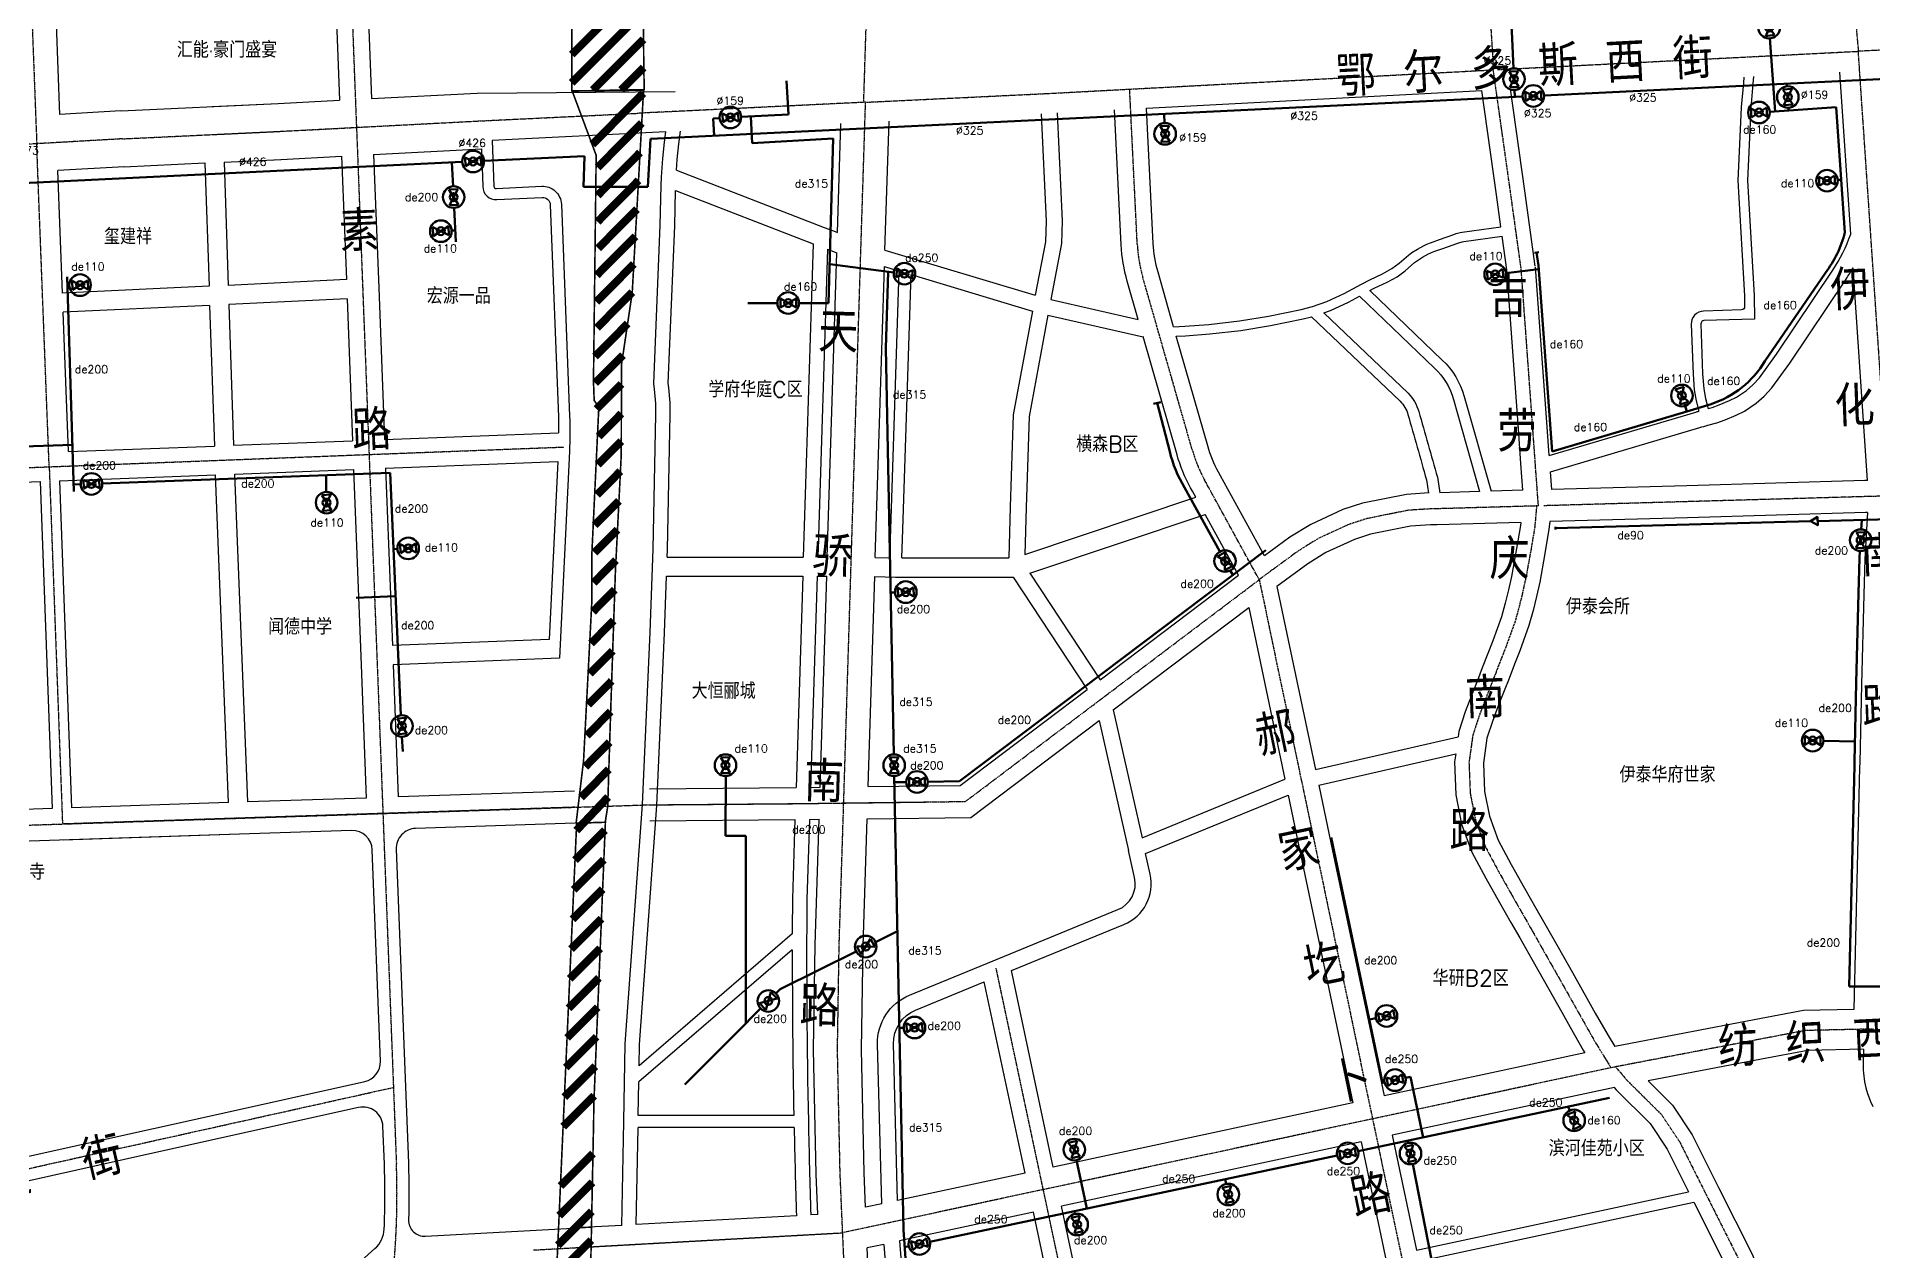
# Model space of a CAD drawing. Header units: millimetres. Extents: x 429861 to 37403537, y 4398138 to 8816131.
# Drawn here: x 436857 to 439151, y 4403709 to 4405225 of the extents above; entities that cross this region are included whole.
import ezdxf
from ezdxf.xclip import XClip

# ---------------------------------------------------------------- set-up
doc = ezdxf.new("R2010")
doc.units = ezdxf.units.MM
doc.header["$XCLIPFRAME"] = 0
doc.linetypes.add('C2', pattern=[13.5, 10, -1.5, 0.5, -1.5])
doc.linetypes.add('CENTER', pattern=[2, 1.25, -0.25, 0.25, -0.25])
for name, color, linetype in [('4片', 5, 'Continuous'), ('中心线', 55, 'CENTER'), ('路名', 21, 'Continuous'), ('路网', 253, 'Continuous')]:
    doc.layers.add(name, color=color, linetype=linetype)
for name, color, linetype, lineweight in [('DL-ZX', 7, 'C2', 0), ('燃气周边建筑', 211, 'Continuous', 30), ('燃气标注(管)', 111, 'Continuous', 30), ('燃气标注(阀)', 2, 'Continuous', 30), ('燃气管(PE)', 5, 'Continuous', 100), ('燃气管(钢)', 1, 'Continuous', 100), ('燃气阀门(PE)', 6, 'Continuous', 50), ('燃气阀门(钢)', 3, 'Continuous', 50)]:
    doc.layers.add(name, color=color, linetype=linetype, lineweight=lineweight)
doc.styles.add('HZ', font='rs.shx', dxfattribs={"width": 0.8, "bigfont": 'hztxt.shx'})

# ---------------------------------------------------------------- blocks, each defined once
blk = doc.blocks.new('阀门PE')
at = {"layer": '燃气阀门(PE)'}
for p, q in [((-4.9, -2.8), (-4.9, 2.8)), ((-4.9, -2.8), (4.9, 2.8)), ((-4.9, 2.8), (4.9, -2.8)), ((4.9, 2.8), (4.9, -2.8))]:
    blk.add_line(p, q, dxfattribs=at)
for radius in [6.74, 2.47]:
    blk.add_circle((0, 0), radius, dxfattribs=at)
blk = doc.blocks.new('阀门钢')
at = {"layer": '燃气阀门(钢)'}
for p, q in [((-4.9, -2.8), (-4.9, 2.8)), ((-4.9, -2.8), (4.9, 2.8)), ((-4.9, 2.8), (4.9, -2.8)), ((4.9, 2.8), (4.9, -2.8))]:
    blk.add_line(p, q, dxfattribs=at)
for radius in [6.74, 2.47]:
    blk.add_circle((0, 0), radius, dxfattribs=at)

msp = doc.modelspace()

# ---------------------------------------------------------------- linework, layer by layer
at = {"color": 5, "lineweight": 100}
for p, q in [((437218.7, 4404656.3), (437218.7, 4404677.2)), ((437717.6, 4404226.5), (437743.3, 4404226.5)), ((437743.3, 4403992.1), (437743.3, 4404226.5)), ((437932.6, 4404107.2), (437905.2, 4404093.7)), ((437881.1, 4404081.8), (437786.1, 4404035)), ((437786.1, 4404035), (437780.8, 4404029.6)), ((437761.7, 4404010.6), (437731, 4403979.9)), ((437731, 4403979.9), (437666.8, 4403915.7))]:
    msp.add_line(p, q, dxfattribs=at)
at = {"layer": '4片'}
for points in [[(439134.6, 4405181.8), (439134.5, 4405181.8)], [(439134.6, 4405181.8), (439134.6, 4405181.8)]]:
    msp.add_lwpolyline(points, dxfattribs=at)
at = {"layer": 'DL-ZX'}
msp.add_arc((438987.8, 4404958.6), 12, 3.2625, 3.2894, dxfattribs=at)
at = {"layer": '中心线'}
for p, q in [((437890.5, 4405142.9), (437908.3, 4405703.2)), ((439133.7, 4405206.8), (439098.5, 4405603.3)), ((436841.9, 4405487), (436857.1, 4405091.7)), ((438666.6, 4405354.8), (438677.4, 4405183.6)), ((437248.6, 4405320.5), (437256.6, 4405112.3)), ((439001.7, 4405200.1), (439133.3, 4405206.8)), ((439229.3, 4405211.4), (439133.3, 4405206.8)), ((439171.1, 4404651.1), (439133.3, 4405206.8)), ((438222.8, 4405159.5), (438677.2, 4405183.6)), ((438698.8, 4405030.1), (438677.2, 4405183.6)), ((438682.6, 4405183.9), (438916.1, 4405195.8)), ((438916.1, 4405195.8), (439001.7, 4405200.1)), ((437892.8, 4405143.1), (437656.2, 4405131.6)), ((437886.9, 4404956.8), (437892.8, 4405143.1)), ((437892.8, 4405143.1), (438117.1, 4405153.9)), ((438117.1, 4405153.9), (438222.8, 4405159.5)), ((438232.3, 4404965.8), (438222.8, 4405159.5)), ((437160.7, 4405106.7), (437409.2, 4405119.7)), ((437409.2, 4405119.7), (437609.5, 4405129.4)), ((437656.2, 4405131.6), (437609.5, 4405129.4)), ((436964.4, 4405097.4), (436757.3, 4405085.5)), ((436964.4, 4405097.4), (437160.7, 4405106.7)), ((437078, 4405102.8), (437160.7, 4405106.7)), ((437160.7, 4405106.7), (437256.7, 4405111.7)), ((437256.6, 4405112.3), (437256.7, 4405110.2)), ((437256.7, 4405111.7), (437264.4, 4404910.6)), ((436857.1, 4405091.7), (436857.2, 4405090.1)), ((436864.8, 4404891.4), (436857.1, 4405091.3)), ((438711.9, 4404935.9), (438698.8, 4405030.1)), ((437880.6, 4404755.7), (437886.9, 4404956.8)), ((438726.5, 4404736.3), (438712, 4404935.9)), ((437264.4, 4404910.6), (437272.4, 4404703)), ((438258.9, 4404855.8), (438239, 4404925.1)), ((436872.7, 4404687.6), (436864.8, 4404891.4)), ((438301.2, 4404708), (438258.9, 4404855.8)), ((437874.9, 4404571.2), (437880.6, 4404755.7)), ((437880.6, 4404755.7), (437880.6, 4404755.7)), ((438729.6, 4404693.1), (438726.5, 4404736.3)), ((437091.8, 4404696), (437272.4, 4404703)), ((437272.4, 4404703), (437516, 4404712.3)), ((437272.4, 4404703), (437282.1, 4404451.6)), ((436635.6, 4404678.4), (436872.7, 4404687.6)), ((436872.7, 4404687.6), (437091.8, 4404696)), ((436872.7, 4404687.6), (436889.3, 4404241.2)), ((438733.6, 4404638.7), (438729.6, 4404693.1)), ((438318.8, 4404666.7), (438316.4, 4404671.1)), ((438384.7, 4404546.5), (438318.8, 4404666.7)), ((438571.3, 4404633.3), (438518.7, 4404622.7)), ((438597.7, 4404634.9), (438571.3, 4404633.3)), ((438606.5, 4404635.1), (438597.7, 4404634.9)), ((438733.6, 4404638.7), (438606.5, 4404635.1)), ((438731.3, 4404638.7), (438729, 4404612)), ((438731.3, 4404638.7), (438731.3, 4404638.7)), ((438919.5, 4404644), (438740.2, 4404638.9)), ((439141.8, 4404650.3), (438919.5, 4404644)), ((439171.1, 4404651.1), (439141.8, 4404650.3)), ((438496.6, 4404615.5), (438458.5, 4404597.9)), ((438518.7, 4404622.7), (438496.6, 4404615.5)), ((438729, 4404612), (438724, 4404582.4)), ((438458.5, 4404597.9), (438434.3, 4404583)), ((437865.5, 4404267.5), (437874.9, 4404571.2)), ((438434.3, 4404583), (438393, 4404552.8)), ((438724, 4404582.4), (438717.5, 4404547.1)), ((438188.8, 4404398.6), (438384.7, 4404546.5)), ((438393, 4404552.8), (438384.7, 4404546.5)), ((438384.7, 4404546.5), (438437.5, 4404295)), ((438717.5, 4404547.1), (438713.7, 4404529.7)), ((438713.7, 4404529.7), (438709.4, 4404512.5)), ((438709.4, 4404512.5), (438704.6, 4404494.8)), ((438704.6, 4404494.8), (438693.5, 4404464)), ((437282.1, 4404451.6), (437289.7, 4404254.4)), ((438693.5, 4404464), (438687.1, 4404447.6)), ((438680.2, 4404429.8), (438674.1, 4404414.2)), ((438687.1, 4404447.6), (438680.2, 4404429.8)), ((438674.1, 4404414.2), (438666.6, 4404395.1)), ((438017.7, 4404269.4), (438188.8, 4404398.6)), ((438666.6, 4404395.1), (438659.2, 4404375.3)), ((438659.2, 4404375.3), (438651.7, 4404352.6)), ((438651.7, 4404352.6), (438646.8, 4404318.1)), ((438646.8, 4404318.1), (438648.3, 4404279.6)), ((438437.5, 4404295), (438454.7, 4404213.4)), ((437618.3, 4404265.1), (437798.3, 4404266.6)), ((437623, 4404265.2), (437814.2, 4404266.8)), ((437798.3, 4404266.6), (437967.8, 4404268.7)), ((437814.2, 4404266.8), (437865.5, 4404267.5)), ((437859.8, 4404089.5), (437865.5, 4404267.5)), ((437865.5, 4404267.5), (438017.7, 4404269.4)), ((438648.3, 4404279.6), (438655, 4404246.1)), ((436747.5, 4404236.6), (437618.3, 4404265.1)), ((437109.6, 4404248.5), (436889.3, 4404241.2)), ((437289.7, 4404254.4), (437109.6, 4404248.5)), ((437529.8, 4404262.2), (437289.7, 4404254.4)), ((437289.7, 4404254.4), (437306.5, 4403816.7)), ((438655, 4404246.1), (438666.9, 4404213.6)), ((438454.7, 4404213.4), (438526.3, 4403872.7)), ((438666.9, 4404213.6), (438683.7, 4404182.1)), ((438683.7, 4404182.1), (438700.5, 4404152.2)), ((438700.5, 4404152.2), (438714.9, 4404127)), ((438714.9, 4404127), (438725.9, 4404107.7)), ((438725.9, 4404107.7), (438740.9, 4404081.2)), ((437857.7, 4403959.4), (437859.8, 4404089.5)), ((438114.9, 4403784.4), (438056, 4404061)), ((438740.9, 4404081.2), (438756.8, 4404053.3)), ((438756.8, 4404053.3), (438778.5, 4404014.8)), ((438778.5, 4404014.8), (438789, 4403996.1)), ((438789, 4403996.1), (438805.1, 4403967.7)), ((439007.8, 4403971.8), (438830, 4403937.8)), ((439067.4, 4403983.2), (439007.8, 4403971.8)), ((439152.2, 4403985), (439067.4, 4403983.2)), ((437861, 4403804.5), (437857.7, 4403959.4)), ((438805.1, 4403967.7), (438824.3, 4403936.7)), ((438823.6, 4403936.5), (438675, 4403904.6)), ((438830, 4403937.8), (438823.6, 4403936.5)), ((438830, 4403937.8), (438844, 4403921.3)), ((436795.6, 4403799.2), (437302.9, 4403912.1)), ((438675, 4403904.6), (438526.3, 4403872.7)), ((438844, 4403921.3), (438887.2, 4403878.3)), ((438887.2, 4403878.3), (438910.1, 4403844)), ((438526.3, 4403872.7), (438320.6, 4403828.6)), ((438526.3, 4403872.7), (438563.1, 4403697.5)), ((438910.1, 4403844), (438942.7, 4403779.1)), ((438320.6, 4403828.6), (438114.9, 4403784.4)), ((437864.2, 4403730.6), (437861, 4403804.5)), ((438114.9, 4403784.4), (437923.6, 4403743.3)), ((438221.2, 4403285.8), (438114.9, 4403784.4)), ((438942.7, 4403779.1), (438984.3, 4403696.4)), ((437923.6, 4403743.3), (437864.2, 4403730.6)), ((437860.4, 4403729.8), (437477.5, 4403708.5)), ((437860.4, 4403729.8), (437477.5, 4403708.5)), ((437864.2, 4403730), (437529.9, 4403711.4)), ((437865.9, 4403692.1), (437864.2, 4403730.6))]:
    msp.add_line(p, q, dxfattribs=at)
for centre, radius, start, end in [((438412.1, 4404974.6), 180, 182.8213, 195.9829), ((437898.9, 4404755.1), 18.4, 178.1966, 178.2292), ((438474.3, 4404757.6), 180, 195.9829, 208.7195), ((436307.3, 4403778.2), 1000, 355.4524, 2.2057)]:
    msp.add_arc(centre, radius, start, end, dxfattribs=at)
at = {"layer": '燃气管(PE)'}
for p, q in [((439022.8, 4405223.1), (439029.3, 4405131.7)), ((437796.5, 4405127.7), (437794, 4405169.9)), ((437796.5, 4405127.7), (437737.3, 4405124.8)), ((437749.5, 4405125.4), (437750.9, 4405092)), ((439022.6, 4405131.2), (439105.5, 4405137.1)), ((439045.9, 4405136.2), (439046.2, 4405132.9)), ((439105.5, 4405137.1), (439116.6, 4404980.3)), ((437750.9, 4405092), (437852.5, 4405098)), ((437852.5, 4405098), (437846.6, 4404892.2)), ((437377.5, 4405038), (437376, 4405067.7)), ((439107.6, 4405046), (439111.9, 4405046.3)), ((437380.8, 4404968.6), (437378.8, 4405011.1)), ((437375.5, 4404982.7), (437380.1, 4404982.9)), ((438728.5, 4404955), (438734, 4404955.9)), ((438733.5, 4404939.1), (438731.3, 4404955.4)), ((437928, 4404930.5), (437848, 4404940.7)), ((437921, 4404931.4), (437918.2, 4404835.9)), ((438733.9, 4404934.4), (438692.9, 4404929.6)), ((438750.6, 4404706.7), (438733.5, 4404939.1)), ((436895, 4404924.8), (436903.5, 4404656.9)), ((436897.8, 4404914.1), (436895.4, 4404914)), ((439016.6, 4404819.7), (439092.2, 4404930)), ((437782.6, 4404892.2), (437745.6, 4404892.2)), ((437846.6, 4404892.2), (437809.6, 4404892.2)), ((437928.3, 4404328.2), (437918.2, 4404835.9)), ((438252.6, 4404766.2), (438261.7, 4404768.5)), ((438272.9, 4404706.5), (438257.1, 4404767.4)), ((438919.1, 4404756.8), (438750.6, 4404706.7)), ((438915.8, 4404767.3), (438919.1, 4404756.8)), ((438949.4, 4404766), (438919.1, 4404756.8)), ((436829.1, 4404712.7), (436901.7, 4404715.1)), ((436939, 4404666.8), (437298.6, 4404680.1)), ((437298.6, 4404680.1), (437312.1, 4404377.1)), ((436903.2, 4404665.5), (436912.1, 4404665.8)), ((438291.3, 4404661.8), (438335.5, 4404581.6)), ((438754.9, 4404612.6), (438755, 4404609.4)), ((439073.5, 4404619.5), (438755, 4404611)), ((439217.5, 4404623.3), (439082.5, 4404619.7)), ((437307.8, 4404585), (437302.9, 4404584.8)), ((438010.2, 4404294.6), (438392.8, 4404583.5)), ((438348.5, 4404558), (438351.6, 4404552.4)), ((437256.3, 4404523.8), (437305.6, 4404526)), ((437929.6, 4404530.7), (437924.2, 4404530.6)), ((437313.5, 4404350.2), (437314.4, 4404332)), ((439089.8, 4404345.2), (439129.3, 4404344.2)), ((437717.6, 4404226.5), (437718, 4404301)), ((437940, 4403734.1), (437928.7, 4404301.3)), ((437928.9, 4404293.4), (437943.7, 4404293.6)), ((437970.6, 4404294), (438010.2, 4404294.6)), ((439183.3, 4404038), (439121.8, 4404038)), ((438530.6, 4403998.6), (438522.3, 4403996.9)), ((437940.6, 4403986.6), (437935, 4403986.5)), ((438567.6, 4403924), (438573.6, 4403925.2)), ((438573.6, 4403925.2), (438589.6, 4403849.6)), ((438541.2, 4403918.4), (438538.9, 4403917.9)), ((438508.4, 4403832.5), (438822.6, 4403898.9)), ((438772.9, 4403883.3), (438770.9, 4403888)), ((438570.9, 4403842.7), (438570.3, 4403845.6)), ((437973.3, 4403719.2), (438482.1, 4403826.9)), ((438156.4, 4403821.3), (438169.2, 4403760.7)), ((438576.5, 4403816.3), (438668.8, 4403350)), ((438343.2, 4403791.5), (438342, 4403797.3)), ((438154.4, 4403754), (438153.7, 4403757.4)), ((437940, 4403734.1), (437977.4, 4403233.5)), ((437941.6, 4403712.5), (437946.9, 4403713.6))]:
    msp.add_line(p, q, dxfattribs=at)
msp.add_lwpolyline([(439073.5, 4404619.5), (439082.7, 4404614.6), (439082.3, 4404625)], close=True, dxfattribs=at)
for points in [[(439137.6, 4404621.1), (439136.9, 4404609.3)], [(439137.6, 4404621.1), (439136.9, 4404609.3)], [(439135.4, 4404582.4), (439134.9, 4404573.4), (439133.5, 4404529.8), (439130.8, 4404417.5), (439128.5, 4404319.5), (439128.4, 4404314.2), (439121.8, 4404038)], [(439135.4, 4404582.4), (439134.9, 4404573.4), (439133.5, 4404529.8), (439130.8, 4404417.5), (439128.5, 4404319.5)], [(438474.5, 4404224.2), (438538.9, 4403917.9)]]:
    msp.add_lwpolyline(points, dxfattribs=at)
for centre, radius, start, end in [((438983.9, 4405013.4), 136.7, 322.3752, 345.9939), ((438911.7, 4404882.1), 122.1, 287.9599, 329.2595), ((438422, 4404741.9), 153.2, 193.3404, 211.4841)]:
    msp.add_arc(centre, radius, start, end, dxfattribs=at)
at = {"layer": '燃气管(钢)'}
for p, q in [((438700.6, 4405222.9), (438702.4, 4405185.4)), ((438740.7, 4405151.6), (439732.5, 4405199.6)), ((439043.8, 4405166.3), (439044, 4405163)), ((437624.2, 4405097.6), (438713.8, 4405150.3)), ((438703.7, 4405158.5), (438704.1, 4405149.9)), ((437710.4, 4405123.4), (437702.5, 4405123)), ((437702.5, 4405123), (437703.5, 4405101.5)), ((438266.4, 4405117.1), (438265.8, 4405128.7)), ((437620.9, 4405037.6), (437624.2, 4405097.6)), ((437415.8, 4405069.8), (437541.7, 4405075.8)), ((437541.7, 4405075.8), (437540.5, 4405037.6)), ((436518.5, 4405026.4), (437388.9, 4405068.5)), ((437540.5, 4405037.6), (437620.9, 4405037.6))]:
    msp.add_line(p, q, dxfattribs=at)
msp.add_arc((435580, 4405067.7), 3124.5, 2.8476, 7.2725, dxfattribs=at)
at = {"layer": '路网'}
for p, q in [((439001.6, 4405166.1), (438998.9, 4405136.2)), ((439002.4, 4405175.1), (439001.6, 4405166.1)), ((438998.9, 4405136.2), (438996.8, 4405090.1)), ((438996.8, 4405090.1), (438994.8, 4405045.4)), ((438994.8, 4405045.4), (438999.7, 4404959.3)), ((438999.7, 4404959.3), (439003, 4404901.8)), ((439003, 4404901.8), (439003.6, 4404872.1)), ((438936.5, 4404866.1), (438938.8, 4404803.9)), ((439003.6, 4404872.1), (438940.4, 4404870.2)), ((438938.8, 4404803.9), (438940.2, 4404785.1)), ((438940.2, 4404785.1), (438942.5, 4404772.8)), ((438942.5, 4404772.8), (438945.6, 4404760.4)), ((438091.8, 4404578), (438305.4, 4404649.5)), ((438098, 4404554.7), (438317.1, 4404628.1))]:
    msp.add_line(p, q, dxfattribs=at)
at = {"layer": '路网', "ltscale": 2, "const_width": 0.00001}
for points in [[(437861.2, 4405166.6), (437878.3, 4405704.1), (437884.9, 4405912.4)], [(438984.4, 4405224.3), (438964.5, 4405390.8)], [(437921.3, 4405169.5), (437925.6, 4405304.1)], [(438200.7, 4405183.4), (438192.2, 4405289.6)], [(438428.4, 4405195.5), (438655.9, 4405207.5)], [(438695.8, 4405209.6), (438914.8, 4405220.7), (438984.4, 4405224.3)], [(438224.6, 4405184.6), (438390.3, 4405193.4)], [(438397.3, 4405193.8), (438421.3, 4405195.1)], [(437861.2, 4405166.6), (437655, 4405156.6)], [(437921.3, 4405169.5), (438115.9, 4405178.9), (438200.7, 4405183.4)], [(438698.8, 4405159.7), (438917.4, 4405170.8), (438990.3, 4405174.5)], [(439002.4, 4405175.1), (439003, 4405175.1)], [(439003, 4405175.1), (439110.1, 4405180.6)], [(439134.6, 4405181.8), (439134.5, 4405181.8)], [(439134.6, 4405181.8), (439134.6, 4405181.8)], [(437861.9, 4405116.5), (437657.4, 4405106.7)], [(437922.1, 4405119.4), (438112.4, 4405128.7)], [(438132.4, 4405129.7), (438204, 4405133.5)]]:
    msp.add_lwpolyline(points, dxfattribs=at)
for points in [[(438276.3, 4405703.8), (438275.6, 4405658.7, 0.095303), (438282.5, 4405620.2), (438301, 4405589.4), (438326.7, 4405546.5), (438338.3, 4405527.1, -0.129332), (438347, 4405497.4), (438349.8, 4405390.8, 0.057215), (438353.7, 4405363.9), (438371.1, 4405297, 0.096489), (438385.2, 4405267.7), (438403, 4405242.1, -0.078296), (438421.3, 4405195.1, -0.078296)], [(438397.3, 4405193.7, 0.114126), (438394.7, 4405205.4), (438349, 4405269.3), (438332.7, 4405311.7), (438314.9, 4405378.2), (438313.5, 4405436.9), (438313.2, 4405491), (438311.3, 4405506), (438244.8, 4405620.2), (438241.9, 4405625, 0.254772), (438222.4, 4405633.6), (438178.2, 4405630)], [(438678.4, 4405436.6), (438684.6, 4405379.9, -0.011509), (438686.6, 4405356.1), (438695.8, 4405209.6)], [(438224.6, 4405184.6), (438208, 4405394.2, 0.020092), (438205.1, 4405419.1), (438204.5, 4405422.3)], [(438390.3, 4405193.4), (438390.3, 4405193.6, 0.109391), (438388.6, 4405201.9), (438342.8, 4405266), (438326, 4405309.5), (438307.9, 4405377.2), (438306.5, 4405433.8)], [(438638.6, 4405432.3), (438644.8, 4405375.6, -0.011509), (438646.7, 4405353.6), (438655.9, 4405207.5)], [(438356.4, 4405407.4), (438356.8, 4405391, 0.057215), (438360.4, 4405365.7), (438377.9, 4405298.8, 0.096858), (438390.9, 4405271.8), (438408.9, 4405245.9, -0.080412), (438428.4, 4405195.5, -0.080412)]]:
    msp.add_lwpolyline(points, format="xyb", dxfattribs=at)
at = {"layer": '路网', "ltscale": 2}
for points in [[(437229, 4405309), (437235.3, 4405145.6)], [(437269, 4405310.3), (437275.3, 4405147.7)], [(436879.2, 4405298.1), (436885.7, 4405128)], [(436962.8, 4405132.4), (437159, 4405141.6)], [(437076.4, 4405137.7), (437158.9, 4405141.6), (437235.3, 4405145.6)], [(437158.8, 4405141.6), (437235.3, 4405145.6)], [(437275.3, 4405147.7), (437407.3, 4405154.6)], [(437407.5, 4405154.6), (437655, 4405156.6)], [(436962.4, 4405132.4), (436885.7, 4405128)], [(437091.2, 4405068.4), (437162.4, 4405071.7), (437238, 4405075.7)], [(437091.2, 4405068.4), (437162.3, 4405071.7)], [(437162.5, 4405071.7), (437238, 4405075.7)], [(437238, 4405075.7), (437244, 4404921.6)], [(437278, 4405077.8), (437412.8, 4405084.8)], [(437278, 4405077.8), (437284.4, 4404911.4)], [(436966.5, 4405062.5), (436883.4, 4405057.7)], [(436889.3, 4404904.6), (436883.4, 4405057.7)], [(436966.1, 4405062.5), (437067.2, 4405067.2)], [(437067.2, 4405067.2), (437072.4, 4404913.1)], [(437091.2, 4405068.4), (437096.3, 4404914.3)], [(437072.4, 4404913.1), (436889.3, 4404904.6)], [(437244, 4404921.6), (437096.3, 4404914.3)], [(437284.4, 4404911.4), (437291.7, 4404721.7)], [(437073.2, 4404889.2), (436890.3, 4404880.6)], [(437073.2, 4404889.2), (437079.2, 4404713.5)], [(437244.9, 4404897.6), (437097.2, 4404890.3)], [(437097.2, 4404890.3), (437103.1, 4404714.5)], [(437244.9, 4404897.6), (437251.7, 4404720.2)], [(436897, 4404706.5), (436890.3, 4404880.6)], [(437291.7, 4404721.7), (437509.3, 4404730.1)], [(436897, 4404706.5), (437079.2, 4404713.5)], [(437103.1, 4404714.5), (437251.7, 4404720.2)], [(437104.5, 4404678.5), (437253.1, 4404684.2)], [(437253.1, 4404684.2), (437262.1, 4404450.8)], [(437293.1, 4404685.7), (437508.1, 4404694)], [(437293.1, 4404685.7), (437301.6, 4404464.2)], [(437508.1, 4404694), (437497.5, 4404471.8)], [(436669.3, 4404661.7), (436861.4, 4404669.1)], [(436861.4, 4404669.1), (436876.6, 4404260.7)], [(436885.4, 4404670), (437080.5, 4404677.6)], [(436885.4, 4404670), (436900.6, 4404261.6)], [(437096.8, 4404268), (437080.5, 4404677.6)], [(437120.8, 4404268.8), (437104.5, 4404678.5)], [(437262.1, 4404450.8), (437268.9, 4404273.7)], [(437497.5, 4404471.8), (437301.6, 4404464.2)], [(437510.4, 4404448.3), (437302.5, 4404440.3)], [(437302.5, 4404440.3), (437308.9, 4404275)], [(437096.8, 4404268), (436900.6, 4404261.6)], [(437268.9, 4404273.7), (437120.8, 4404268.8)], [(437529.2, 4404282.2), (437308.9, 4404275)], [(436876.6, 4404260.7), (436770.2, 4404256.7)], [(437098.2, 4404228.1), (436890, 4404221.2)]]:
    msp.add_lwpolyline(points, dxfattribs=at)
at = {"layer": '路网', "flags": 128}
for points, const_width in [([(437525.6, 4405202.6), (437615.7, 4405292.7)], 10), ([(437525.6, 4405167.3), (437615.1, 4405256.8)], 10), ([(437525.6, 4405235.9), (437525.6, 4405157.2), (437616.3, 4405158.8), (437616.3, 4405158.8), (437615.7, 4405185), (437615, 4405266.1)], 2), ([(437552, 4405158.3), (437615.4, 4405221.7)], 10), ([(437587.4, 4405158.3), (437615.6, 4405186.6)], 10), ([(437567.5, 4404243.5), (437570.6, 4404263.3), (437573.3, 4404351.5), (437576.1, 4404436.1), (437580.2, 4404556.4), (437587.5, 4404702.1), (437587.9, 4404815.7), (437601.2, 4404904.9), (437608.6, 4405036.5), (437615.4, 4405158.2), (437526.3, 4405157), (437556.2, 4405076.7), (437552.8, 4404794.3), (437553.7, 4404770.4), (437559.5, 4404762.6), (437550.8, 4404579.4), (437550.7, 4404517.9), (437540.4, 4404320.1), (437531.2, 4404243)], 2), ([(437551.4, 4405090.3), (437615, 4405154.5)], 10), ([(437551.4, 4405090.3), (437615, 4405154.5)], 10), ([(437558, 4405061.6), (437613.1, 4405117.2)], 10), ([(437558, 4405061.6), (437613.1, 4405117.2)], 10), ([(437558, 4405026.7), (437611, 4405080.2)], 10), ([(437558, 4405026.7), (437611, 4405080.2)], 10), ([(437558, 4404993.8), (437609.1, 4405045.4)], 10), ([(437558, 4404993.8), (437609.1, 4405045.4)], 10), ([(437558.6, 4404960.6), (437607.1, 4405009.5)], 10), ([(437558.6, 4404960.6), (437607.1, 4405009.5)], 10), ([(437556.9, 4404926.9), (437605.2, 4404975.6)], 10), ([(437556.9, 4404926.9), (437605.2, 4404975.6)], 10), ([(437556.4, 4404893.6), (437603.2, 4404940.9)], 10), ([(437557.2, 4404861.3), (437601.3, 4404905.8)], 10), ([(437557.2, 4404861.3), (437601.3, 4404905.8)], 10), ([(437554.7, 4404825.3), (437595.5, 4404866.5)], 10), ([(437554.7, 4404825.3), (437595.5, 4404866.5)], 10), ([(437555, 4404792.2), (437589.6, 4404827.1)], 10), ([(437555, 4404792.2), (437589.6, 4404827.1)], 10), ([(437556.6, 4404759.8), (437587.8, 4404791.2)], 10), ([(437556.6, 4404759.8), (437587.8, 4404791.2)], 10), ([(437559.4, 4404725.5), (437587.7, 4404754.1)], 10), ([(437559.4, 4404725.5), (437587.7, 4404754.1)], 10), ([(437558.3, 4404690.1), (437587.6, 4404719.6)], 10), ([(437558.3, 4404690.1), (437587.6, 4404719.6)], 10), ([(437557.2, 4404652.5), (437586.5, 4404682.1)], 10), ([(437557.2, 4404652.5), (437586.5, 4404682.1)], 10), ([(437554.4, 4404614.6), (437584.6, 4404645.1)], 10), ([(437554.4, 4404614.6), (437584.6, 4404645.1)], 10), ([(437554.1, 4404580.1), (437582.8, 4404609)], 10), ([(437554.1, 4404580.1), (437582.8, 4404609)], 10), ([(437553, 4404542.7), (437580.9, 4404570.8)], 10), ([(437553, 4404542.7), (437580.9, 4404570.8)], 10), ([(437552.2, 4404506.5), (437579.4, 4404534)], 10), ([(437552.2, 4404506.5), (437579.4, 4404534)], 10), ([(437549.7, 4404466.9), (437578.1, 4404495.5)], 10), ([(437548.3, 4404429.1), (437576.8, 4404457.8)], 10), ([(437546.1, 4404390.3), (437575.6, 4404420)], 10), ([(437544.5, 4404351.6), (437574.3, 4404381.8)], 10), ([(437542.5, 4404312.7), (437573.1, 4404343.6)], 10), ([(437537.3, 4404274.4), (437572, 4404309.5)], 10), ([(437531.4, 4404233), (437571.1, 4404275)], 10), ([(437529.8, 4404196), (437567.3, 4404233.5)], 10), ([(437528.1, 4404159), (437565.8, 4404196.6)], 10), ([(437526.5, 4404122), (437564.3, 4404159.8)], 10), ([(437524.8, 4404084.9), (437562.7, 4404122.9)], 10), ([(437523.1, 4404047.9), (437561.2, 4404086)], 10), ([(437521.5, 4404010.9), (437559.7, 4404049.2)], 10), ([(437519.8, 4403973.9), (437558.2, 4404012.3)], 10), ([(437518.2, 4403936.9), (437556.7, 4403975.4)], 10), ([(437516.5, 4403899.9), (437555.2, 4403938.6)], 10), ([(437514.9, 4403862.9), (437553.7, 4403901.7)], 10), ([(437511.5, 4403788.9), (437552.2, 4403829.5)], 10), ([(437509.9, 4403751.8), (437551.5, 4403793.4)], 10), ([(437508.2, 4403714.8), (437550.8, 4403757.4)], 10), ([(437510.7, 4403682), (437550.1, 4403721.3)], 10)]:
    msp.add_lwpolyline(points, dxfattribs=dict(at, const_width=const_width))
at = {"layer": '路网'}
for points in [[(438990.3, 4405174.5), (438989.7, 4405167.2), (438986.9, 4405137), (438984.8, 4405090.6), (438982.8, 4405045.3), (438987.8, 4404958.6), (438991, 4404901.3), (438991.3, 4404887.7, -0.411598), (438987.4, 4404883.6), (438940, 4404882.2, 0.416691), (438924.5, 4404865.6), (438926.8, 4404803.2), (438928.3, 4404783.6), (438930.8, 4404770.2), (438934.1, 4404757.1)], [(438233.5, 4404871.8), (438219.8, 4404919.6, -0.057492), (438212.3, 4404964.8), (438204, 4405133.5)], [(438277.7, 4404862.6), (438258.3, 4404930.6, -0.057492), (438252.3, 4404966.8), (438244, 4405135.6)], [(438945.6, 4404760.4), (438950.7, 4404761.8), (438959.5, 4404764.9), (438972.4, 4404770.5), (438981, 4404774.6), (438993.5, 4404782.9), (439001.7, 4404790.1), (439009.8, 4404798.9), (439031.2, 4404828.4), (439101.4, 4404933.3, 0.061334), (439123.8, 4404978.3, 0.131777)], [(437845, 4404574.8), (437850.6, 4404756.6, -0.000144), (437850.6, 4404756.6), (437856.8, 4404955.1)], [(437923.3, 4404573.9), (437924.5, 4404609.8, -0.00001), (437924.5, 4404609.8), (437934.7, 4404932.2)], [(438748.6, 4404681.2), (438935.4, 4404736.7, 0.013023), (438945.1, 4404739.5), (438956.7, 4404742.7), (438966.8, 4404746.2), (438980.7, 4404752.3), (438991, 4404757.2), (439005.7, 4404767), (439015.7, 4404775.8), (439025.3, 4404786.2), (439047.6, 4404817), (439118.1, 4404922.2, 0.018247), (439126.7, 4404936.3, 0.131856)], [(438510.1, 4404900.9), (438603.8, 4404810.9, -0.133256), (438627.5, 4404771.7), (438660, 4404656.6)], [(438523, 4404907.9), (438613.5, 4404821, -0.13326), (438640.9, 4404775.5), (438674.5, 4404657.1)], [(438450.2, 4404875.1), (438560.9, 4404769.5, -0.124594), (438570.6, 4404752.9, 0.001027), (438593.7, 4404671.4), (438596.3, 4404654.8)], [(438465.4, 4404880), (438570.7, 4404779.5, -0.12603), (438584.1, 4404756.8, 0.001038), (438607.4, 4404674.5), (438610.4, 4404655.2)], [(438301.3, 4404657.1), (438298.9, 4404661.5, -0.055631), (438282, 4404702.5), (438239.7, 4404850.3)], [(438336.3, 4404676.3), (438333.9, 4404680.7, -0.055631), (438320.4, 4404713.6), (438281.1, 4404850.7)], [(438747.1, 4404701.6), (438930.1, 4404756, 0.005991), (438934.1, 4404757.1)], [(438747.7, 4404619.1), (438746.8, 4404609.8), (438741.8, 4404579.3), (438735.2, 4404543.5), (438731.2, 4404525.6), (438726.9, 4404508), (438721.7, 4404489.3), (438710.4, 4404457.6), (438703.9, 4404441.1), (438696.9, 4404423.2), (438690.9, 4404407.6, -0.000204), (438690.9, 4404407.6), (438683.4, 4404388.7), (438676.2, 4404369.3), (438669.3, 4404348.5), (438664.9, 4404317.2), (438666.2, 4404281.7), (438672.3, 4404251), (438683.4, 4404221), (438699.5, 4404190.7), (438716.1, 4404161.1), (438730.5, 4404135.9, -0.000176), (438730.5, 4404135.9), (438741.5, 4404116.6), (438756.5, 4404090.1), (438772.4, 4404062.2), (438794.2, 4404023.7, -0.000187), (438794.2, 4404023.7), (438804.7, 4404005), (438820.6, 4403976.9), (438829.1, 4403963.1)], [(439135.1, 4404317.5), (439135, 4404312.2, 0.00002), (439135, 4404312.2), (439127.8, 4404009.5)], [(437804.6, 4404246.8), (437801.4, 4404147.6, 0.001088), (437801.2, 4404103.8, 0.001088)], [(437822.6, 4404246.9), (437819.4, 4404147.2, 0.006923), (437821.3, 4403869.4)], [(438052.2, 4404070.2), (438208.1, 4404134.2, 0.365735), (438229, 4404174.3), (438221.4, 4404208.1)], [(438075.1, 4404058), (438215.7, 4404115.7, 0.365735), (438248.5, 4404178.6), (438242.7, 4404204.2)], [(437801.2, 4404084, 0.005156), (437803.2, 4403876.8, 0.005156)], [(437913, 4403766.6), (437907.8, 4403966, -0.311384), (437947.8, 4404027.4), (438052.2, 4404070.2)], [(437932.9, 4403770.9), (437927.8, 4403966.5, -0.311384), (437955.4, 4404008.8), (438041.2, 4404044.1)], [(437803.5, 4403861.8, 0.002736), (437806.5, 4403751.8, 0.002736)], [(437821.3, 4403869.4, 0.002908), (437824.4, 4403752.8, 0.002908)]]:
    msp.add_lwpolyline(points, format="xyb", dxfattribs=at)
for points in [[(439123.8, 4404978.3), (439110.1, 4405180.6)], [(438244, 4405135.6), (438662.7, 4405157.8)], [(438686.5, 4404987.6), (438681, 4405027.6), (438662.7, 4405157.8)], [(438729.7, 4404938.4), (438716.6, 4405032.5), (438698.8, 4405159.7)], [(437857.6, 4404980.4), (437861.9, 4405116.5)], [(437917, 4404958.4), (437922.1, 4405119.4)], [(438112.4, 4405128.7), (438118.3, 4404994.7), (438117.7, 4404968.6), (438104.9, 4404902)], [(438132.4, 4405129.7), (438138.3, 4404994.9), (438137.7, 4404966.5), (438124.3, 4404896.6)], [(437643.4, 4405106), (437426.4, 4405095.5)], [(437638, 4405049.5), (437639.5, 4405073), (437641.5, 4405093.2), (437643.4, 4405106)], [(437656.6, 4405058.2), (437657.4, 4405071.6), (437659.4, 4405091), (437661.7, 4405106.9)], [(437614, 4404265.6), (437623.5, 4404480.9), (437627.4, 4404584.7), (437630.8, 4404753.1), (437630.8, 4404766.7), (437629, 4404784.4), (437628.3, 4404791.6), (437636.3, 4404989.4), (437637.4, 4405039.2), (437638, 4405049.5)], [(437656.6, 4405058.2), (437841.1, 4404986.7)], [(437645, 4404574.8), (437645.4, 4404584.2), (437648.8, 4404753), (437648.8, 4404767.6), (437646.9, 4404786.2), (437646.3, 4404792.1), (437654.3, 4404988.8), (437655.3, 4405032.9)], [(437655.3, 4405032.9), (437827.5, 4404966.3)], [(437841.1, 4404986.7), (437852.7, 4404982.3), (437857.6, 4404980.4)], [(438277.7, 4404862.6), (438291.6, 4404863.2), (438321.6, 4404865.5), (438360.1, 4404870), (438396.4, 4404875.9), (438437.2, 4404884.3), (438451.4, 4404887.7), (438469.1, 4404894), (438490.7, 4404904.1), (438512.6, 4404915.9), (438523, 4404921.4), (438538.9, 4404928.9), (438550.4, 4404935.2), (438559.7, 4404942), (438571.4, 4404952.1), (438575.6, 4404955.2), (438582.5, 4404959.7), (438591, 4404964.3), (438594.3, 4404965.8), (438598.7, 4404967.6), (438609.9, 4404971.6), (438627.7, 4404978), (438630.9, 4404979), (438635.7, 4404980.3), (438638.4, 4404980.8), (438686.5, 4404987.6)], [(437827.5, 4404966.3), (437815, 4404574.8)], [(437845.3, 4404959.4), (437833, 4404574.8)], [(437845.3, 4404959.4), (437856.8, 4404955.1)], [(437917, 4404958.4), (438104.9, 4404902)], [(438523, 4404907.9), (438528.3, 4404910.7), (438544.4, 4404918.2), (438556.9, 4404925.1), (438567.1, 4404932.6), (438578.9, 4404942.7), (438582.5, 4404945.4), (438588.6, 4404949.4), (438596.4, 4404953.5), (438599.1, 4404954.8), (438603, 4404956.4), (438614, 4404960.3), (438631.6, 4404966.6), (438634.3, 4404967.5), (438638.4, 4404968.6), (438640.4, 4404969), (438688.2, 4404975.7)], [(438694, 4404933.5), (438688.2, 4404975.7)], [(437905, 4404574.3), (437910.6, 4404754.7), (437916.3, 4404937.7)], [(437916.3, 4404937.7), (437934.7, 4404932.2)], [(438708.6, 4404735), (438694.1, 4404934.6)], [(438744.5, 4404737.6), (438730, 4404937.2)], [(439144.7, 4404670.4), (439126.7, 4404936.3)], [(437938.3, 4404573.8), (437939.5, 4404609.3), (437949.6, 4404927.7)], [(437949.6, 4404927.7), (438101.2, 4404882.2)], [(438124.3, 4404896.6), (438233.5, 4404871.8)], [(438465.4, 4404880), (438473.7, 4404882.9), (438496.1, 4404893.4), (438510.1, 4404900.9)], [(438101.2, 4404882.2), (438077.2, 4404752.7), (438073.6, 4404637.4)], [(438120.6, 4404877), (438097.1, 4404750.6), (438093.6, 4404636.8)], [(438120.6, 4404877), (438239.8, 4404849.9)], [(438281.1, 4404850.7), (438292.4, 4404851.2), (438322.8, 4404853.6), (438361.8, 4404858.1), (438398.6, 4404864.1), (438439.8, 4404872.6), (438450.2, 4404875.1)], [(438714.1, 4404658.2), (438711.7, 4404691.8), (438708.6, 4404735)], [(438747.1, 4404701.6), (438744.5, 4404737.6)], [(438750.2, 4404659.2), (438748.6, 4404681.2)], [(438305.4, 4404649.5), (438301.3, 4404657.1)], [(438391.2, 4404576.2), (438336.3, 4404676.3)], [(438660, 4404656.6), (438610.4, 4404655.2)], [(438714.1, 4404658.2), (438674.5, 4404657.1)], [(438918.9, 4404664), (438750.2, 4404659.2)], [(439144.7, 4404670.4), (439141.3, 4404670.3), (438918.9, 4404664)], [(438073.6, 4404637.4), (438071.7, 4404573.8)], [(438093.6, 4404636.8), (438091.8, 4404578)], [(438596.8, 4404654.9), (438568.8, 4404653.1), (438513.6, 4404642.1), (438489.3, 4404634.1), (438449.1, 4404615.6), (438423.1, 4404599.6), (438391.2, 4404576.2)], [(438358.8, 4404552), (438317.1, 4404628.1)], [(438607.1, 4404615.1), (438598.6, 4404614.9), (438573.9, 4404613.4), (438523.8, 4404603.4), (438503.9, 4404596.8), (438468, 4404580.3), (438445.5, 4404566.4), (438406.9, 4404538.1)], [(438711.4, 4404618.1), (438607.1, 4404615.1)], [(438711.4, 4404618.1), (438711.1, 4404614.3), (438706.3, 4404585.5), (438699.9, 4404550.7), (438696.1, 4404533.8), (438692, 4404517), (438687.4, 4404500.2), (438676.7, 4404470.3), (438670.3, 4404454.1), (438663.4, 4404436.3), (438657.3, 4404420.7), (438649.8, 4404401.6), (438642.2, 4404381.3), (438634.1, 4404356.7), (438633.1, 4404350.2)], [(438920, 4404624), (438747.7, 4404619.1)], [(439144.9, 4404630.4), (439142.3, 4404630.3), (438920, 4404624)], [(439144.9, 4404630.4), (439141.5, 4404572), (439140.1, 4404528), (439137.5, 4404415.6), (439135.1, 4404317.5)], [(437645, 4404574.8), (437815, 4404574.8)], [(437833, 4404574.8), (437845, 4404574.8)], [(437905, 4404574.3), (437923.3, 4404573.9)], [(437938.3, 4404573.8), (438071.7, 4404573.8)], [(437632, 4404264.8), (437641.5, 4404480.2), (437644.1, 4404550.8)], [(437644.1, 4404550.8), (437814.3, 4404550.8)], [(437814.3, 4404550.8), (437805.9, 4404286.8)], [(437832.3, 4404550.8), (437823.9, 4404287)], [(437832.3, 4404550.8), (437844.2, 4404550.8)], [(437836.1, 4404287.1), (437844.2, 4404550.8)], [(437896.1, 4404287.9), (437904.3, 4404550.3)], [(437904.3, 4404550.3), (437930.3, 4404549.8), (438077.3, 4404549.8)], [(438077.3, 4404549.8), (438169.8, 4404409.3)], [(438098, 4404554.7), (438185.8, 4404421.4)], [(438185.8, 4404421.4), (438358.8, 4404552)], [(438406.9, 4404538.1), (438455, 4404309.3)], [(438202.4, 4404383.8), (438371.6, 4404511.6)], [(438371.6, 4404511.6), (438416.6, 4404297.2)], [(438010.9, 4404289.3), (438169.8, 4404409.3)], [(438202.4, 4404383.8), (438238.3, 4404224)], [(438024.5, 4404249.5), (438184.9, 4404370.5)], [(438184.9, 4404370.5), (438221.4, 4404208.1)], [(438455, 4404309.3), (438633.1, 4404350.2)], [(438459.1, 4404289.7), (438630.2, 4404329)], [(438630.2, 4404329), (438628.8, 4404319), (438630.4, 4404277.5), (438637.6, 4404241.2), (438650.4, 4404206.2), (438667.9, 4404173.4), (438684.8, 4404143.3), (438699.2, 4404118), (438710.2, 4404098.8), (438725.2, 4404072.3), (438741.1, 4404044.4), (438762.8, 4404006), (438773.4, 4403987.3), (438789.6, 4403958.6), (438791.6, 4403955.3)], [(437896.1, 4404287.9), (438010.9, 4404289.3)], [(438238.3, 4404224), (438416.6, 4404297.2)], [(438459.1, 4404289.7), (438474.3, 4404217.5)], [(437622.8, 4404285.2), (437805.9, 4404286.8)], [(437823.9, 4404287), (437836.1, 4404287.1)], [(438242.7, 4404204.2), (438420.8, 4404277.3)], [(438420.8, 4404277.3), (438435.1, 4404209.3)], [(437590.7, 4403869.4), (437592.4, 4403966.4), (437614, 4404265.8)], [(437609.9, 4403939), (437610.4, 4403965.6), (437632, 4404264.5)], [(437623.2, 4404245.2), (437804.6, 4404246.8)], [(437822.6, 4404246.9), (437834.8, 4404247.1)], [(437833.2, 4403753.3), (437831, 4403803.6), (437827.7, 4403959.4), (437829.8, 4404090.3), (437834.8, 4404247.1)], [(437892.9, 4403762.3), (437891, 4403805.5), (437887.7, 4403959.5), (437889.8, 4404088.8), (437894.9, 4404247.8)], [(437894.9, 4404247.8), (438024.5, 4404249.5)], [(438435.1, 4404209.3), (438501.6, 4403893)], [(438474.3, 4404217.5), (438540.7, 4403901.4)], [(437801.2, 4404084), (437609.6, 4403918.9)], [(437801.2, 4404103.8), (437609.9, 4403939)], [(438092.1, 4403805.1), (438041.2, 4404044.1)], [(438127.3, 4403812.6), (438075.1, 4404058)], [(439003.1, 4403996.4), (438829.1, 4403963.1)], [(439127.8, 4404009.5), (439064.8, 4404008.2), (439003.1, 4403996.4)], [(438791.6, 4403955.3), (438669.7, 4403929.1), (438540.7, 4403901.4)], [(439012.5, 4403947.2), (438870.7, 4403920.1)], [(439139.6, 4403959.7), (439070.1, 4403958.3), (439012.5, 4403947.2)], [(439139.6, 4403959.7), (439139.2, 4403940.3), (439139.3, 4403934.2), (439139.6, 4403929.8), (439141, 4403919.1), (439142.7, 4403911.5), (439144.8, 4403904.3), (439146.7, 4403898.9), (439148.5, 4403894.6), (439151.5, 4403888.2)], [(437608.8, 4403876.8), (437609.6, 4403918.9)], [(438828.6, 4403912), (438680.2, 4403880.2), (438551, 4403852.5)], [(438828.3, 4403912), (438830.8, 4403909.1), (438873.3, 4403866.8), (438894.5, 4403834.9), (438921.3, 4403781.6)], [(438870.7, 4403920.1), (438901.2, 4403889.8), (438925.7, 4403853), (438958.8, 4403787.1)], [(437803.2, 4403876.8), (437608.8, 4403876.8)], [(438501.6, 4403893), (438315.4, 4403853), (438127.3, 4403812.6)], [(437588.3, 4403739.7), (437590.7, 4403869.4)], [(437606.3, 4403740.7), (437608.5, 4403861.8)], [(437803.5, 4403861.8), (437608.5, 4403861.8)], [(438511.9, 4403844.1), (438325.9, 4403804.1), (438137.8, 4403763.7)], [(438511.9, 4403844.1), (438543.6, 4403693.4)], [(438551, 4403852.5), (438581.3, 4403708.6)], [(438092.1, 4403805.1), (437932.9, 4403770.9)], [(438958.8, 4403787.1), (439000.7, 4403703.8), (439020.3, 4403655.2), (439059.1, 4403505.2), (439066.1, 4403466.7)], [(437913, 4403766.6), (437892.9, 4403762.3)], [(438235, 4403307.2), (438137.8, 4403763.7)], [(438581.3, 4403708.6), (438921.3, 4403781.6)], [(438584.1, 4403694.9), (438927.8, 4403768.7)], [(438927.8, 4403768.7), (438967.9, 4403689), (438986.1, 4403644), (439023.9, 4403497.5), (439027.6, 4403477.4)], [(437588.3, 4403739.7), (437530, 4403736.5)], [(437806.5, 4403751.8), (437606.3, 4403740.7)], [(437833.2, 4403753.3), (437824.4, 4403752.8)], [(438102.6, 4403756.2), (437935.4, 4403720.3)], [(438199.8, 4403299.6), (438102.6, 4403756.2)], [(437915.7, 4403716), (437895, 4403711.6)], [(437915.7, 4403716), (437951.9, 4403246.4)], [(437935.4, 4403720.3), (437971.7, 4403250.6)], [(437932.1, 4403242.2), (437902.3, 4403589.3), (437895.8, 4403693.7), (437895, 4403711.6)]]:
    msp.add_lwpolyline(points, dxfattribs=at)
at = {"layer": '路网', "ltscale": 2}
for points in [[(437426.4, 4405095.5), (437428.3, 4405038.2, 0.419062), (437431.5, 4405035.3), (437488.1, 4405038.2, -0.417511), (437512.7, 4405015.6), (437522.9, 4404750.7, -0.021549), (437522.7, 4404707), (437510.4, 4404448.3)], [(437412.8, 4405084.8), (437414.4, 4405037.8, 0.419062), (437432.2, 4405021.4), (437488.8, 4405024.2, -0.417511), (437498.8, 4405015.1), (437509, 4404750.2, -0.010173), (437509.3, 4404730.1)], [(437567.5, 4404243.5), (437330.6, 4404235.7, 0.41588), (437306.4, 4404209.7), (437321.5, 4403817.3, -0.017388), (437321.8, 4403746.7, 0.439775), (437342.9, 4403726.1), (437550.4, 4403737.6)]]:
    msp.add_lwpolyline(points, format="xyb", dxfattribs=at)
at = {"layer": '路网', "const_width": 2, "flags": 128}
msp.add_lwpolyline([(437567.7, 4404243.4), (437531.8, 4404242.3), (437506.7, 4403681.1), (437549.4, 4403690.1), (437553, 4403870.9), (437553.2, 4403890.1)], close=True, dxfattribs=at)
at = {"layer": '路网', "ltscale": 2}
for points in [[(437080, 4403877.9), (437267, 4403919.5, 0.362275), (437286.6, 4403944.9), (437276.4, 4404209, 0.412549), (437250.6, 4404233.1), (437072, 4404227.2), (436798.2, 4404218.2, 0.439546), (436774.2, 4404190.3), (436815, 4403847.1, 0.443966), (436845.3, 4403825.6)], [(437130.3, 4403576.3), (437279.8, 4403710.6, 0.201412), (437291.3, 4403735.1, 0.020562), (437291.5, 4403816.1), (437289.7, 4403863.6, 0.468133), (437259.3, 4403887), (436998.3, 4403828.9), (436843.9, 4403794.6, 0.385074), (436824.6, 4403767.2), (436868.9, 4403394.4, 0.607726), (436910.5, 4403378.8)]]:
    msp.add_lwpolyline(points, format="xyb", close=True, dxfattribs=at)
at = {"layer": '路网'}
msp.add_arc((438940.5, 4404866.2), 4, 91.68, 182.1641, dxfattribs=at)

# ---------------------------------------------------------------- block references
at = {"layer": '燃气阀门(PE)'}
for p, xscale, yscale, zscale, rotation in [((439021.9, 4405236.3), 1.999999999587392, 1.999999999587392, 1.999999999587392, 277.5147007600587), ((439009.1, 4405130.3), 2.000000000008644, 2.000000000008644, 2.000000000008644, 4.325923729752416), ((439094.2, 4405045.1), 2.000000000010847, 2.000000000010847, 2.000000000010847, 4.062211970111509), ((437941.4, 4404928.9), 2.000000000049466, 2.000000000049466, 2.000000000049466, 172.7909291729854), ((438679.5, 4404928.1), 1.999999999989531, 1.999999999989531, 1.999999999989531, 6.638652397967875), ((438912.9, 4404776.6), 1.999999999919747, 1.999999999919747, 1.999999999919747, 287.4179481359407), ((438342, 4404569.8), 1.999999999916209, 1.999999999916209, 1.999999999916209, 298.8591567746369), ((439136.2, 4404595.9), 2.000000000103058, 2.000000000103058, 2.000000000103058, 86.7518366515087), ((437943.1, 4404531), 1.999999999965187, 1.999999999965187, 1.999999999965187, 181.1351811631062), ((437313.4, 4404363.7), 1.99999999996423, 2, 1.99999999996423, 92.58794161228295), ((439076.3, 4404345.5), 1.999999999993408, 1.999999999993408, 1.999999999993408, 358.6336861645443), ((437717.8, 4404314.7), 1.999999999965187, 1.999999999965187, 1.999999999965187, 271.1351811631063), ((437928.5, 4404314.7), 1.999999999965187, 1.999999999965187, 1.999999999965187, 271.1351811631063), ((437957.1, 4404293.8), 1.99999999999941, 1.99999999999941, 1.99999999999941, 0.8376861180965771), ((437893, 4404088.1), 2.000000000182721, 1.999999999222569, 1.999999999989061, 207.4019064790829), ((437771.3, 4404020.1), 2.00000000002386, 2.000000000245155, 1.999999999989061, 224.9048931662239), ((438543.8, 4404001.4), 1.999999999965908, 1.999999999965908, 1.999999999965908, 191.8720331284314), ((437954, 4403986.9), 1.999999999965187, 1.999999999965187, 1.999999999965187, 181.1351811631062), ((438554.4, 4403921.2), 2.000000000007512, 2.000000000007512, 2.000000000007512, 11.94788368457649), ((438778.2, 4403870.9), 1.999999999938329, 1.999999999938328, 1.999999999938329, 113.1281119516465), ((438153.6, 4403834.4), 2.000000000031801, 2.000000000031801, 2.000000000031801, 281.9478836878648), ((438495.2, 4403829.7), 1.999999999989061, 1.999999999989061, 1.999999999989061, 11.94788368207841), ((438573.7, 4403829.5), 1.999999999935399, 1.999999999935399, 1.999999999935399, 101.9478836748136), ((438346, 4403778.3), 1.999999999935399, 1.999999999935399, 1.999999999935399, 101.9478836748136), ((438157.2, 4403740.8), 1.999999999935399, 1.999999999935399, 1.999999999935399, 101.9478836748136), ((437960.1, 4403716.4), 2.000000000018433, 2.000000000018433, 2.000000000018433, 11.94788368605495)]:
    msp.add_blockref('阀门PE', p, dxfattribs=dict(at, xscale=xscale, yscale=yscale, zscale=zscale, rotation=rotation))
ref = msp.add_blockref('阀门PE', (437378.1, 4405024.6), dxfattribs=dict(at, xscale=1.999999999626348, yscale=1.999999999626347, zscale=1.999999999626348, rotation=272.7682204429525))
XClip(ref).set_block_clipping_path([(232.6015124181, -486.1062622874), (262.4975883616, 132.1920210083), (-155.9054766358, 152.4227254176), (-185.8015525793, -465.8755578782)])
ref = msp.add_blockref('阀门PE', (437362.1, 4404982), dxfattribs=dict(at, xscale=2.000000000012163, yscale=2.000000000012164, zscale=2.000000000012163, rotation=2.768220447113456))
XClip(ref).set_block_clipping_path([(-477.0711397672, -211.743368634), (141.227143407, -241.6394446162), (161.4578478428, 176.7636202988), (-456.8404353315, 206.659696281)])
ref = msp.add_blockref('阀门PE', (436911.3, 4404914.6), dxfattribs=dict(at, xscale=1.999999999936031, yscale=1.999999999936031, zscale=1.999999999936031, rotation=181.8064131618724))
XClip(ref).set_block_clipping_path([(247.1006979072, 193.107830164), (-371.6123041456, 212.6209912454), (-384.8168797118, -206.0627143485), (233.896122341, -225.5758754299)])
at = {"layer": '燃气阀门(PE)', "xscale": 2, "yscale": 2, "zscale": 2}
msp.add_blockref('阀门PE', (437796.1, 4404892.2), dxfattribs=at)
at = {"layer": '燃气阀门(PE)'}
ref = msp.add_blockref('阀门PE', (436925.5, 4404666.2), dxfattribs=dict(at, xscale=1.999999999936031, yscale=1.999999999936023, zscale=1.999999999936031, rotation=181.8064131618724))
XClip(ref).set_block_clipping_path([(250.30378296, 68.7490396057), (-368.4092190929, 88.2622006871), (-381.613794659, -330.4215049068), (237.0992073938, -349.9346659882)])
ref = msp.add_blockref('阀门PE', (437219.3, 4404642.8), dxfattribs=dict(at, xscale=1.99999999996423, yscale=2, zscale=1.99999999996423, rotation=92.58794161228295))
XClip(ref).set_block_clipping_path([(-47.0390597563, 397.4269357314), (-74.9895406151, -220.9623534384), (343.475108155, -239.8764717131), (371.4255890138, 378.5128174567)])
ref = msp.add_blockref('阀门PE', (437321.3, 4404585.6), dxfattribs=dict(at, xscale=1.99999999996423, yscale=1.99999999996423, zscale=1.99999999996423, rotation=182.5879416122829))
XClip(ref).set_block_clipping_path([(447.0842775205, 16.1763386917), (-171.3050116603, 44.1268195505), (-190.2191299354, -374.3378292201), (428.1701592454, -402.2883100789)])
at = {"layer": '燃气阀门(钢)'}
for p, xscale, yscale, zscale, rotation in [((438703, 4405172), 1.999999999626348, 1.999999999626348, 1.999999999626348, 272.7682204429525), ((438727.2, 4405151), 2.000000000003202, 2.000000000003202, 2.000000000003202, 2.768220441804418), ((439045.3, 4405149.6), 2.00000000038241, 2.00000000038241, 2.00000000038241, 94.06221197875902), ((437723.9, 4405124.1), 1.999999999992349, 1.999999999992349, 1.999999999992349, 2.844438603425123), ((438267.1, 4405103.6), 2.000000000091466, 2.000000000091466, 2.000000000091466, 92.76822044230819)]:
    msp.add_blockref('阀门钢', p, dxfattribs=dict(at, xscale=xscale, yscale=yscale, zscale=zscale, rotation=rotation))
ref = msp.add_blockref('阀门钢', (437402.4, 4405069.1), dxfattribs=dict(at, xscale=1.999999999993987, yscale=1.999999999993987, zscale=1.999999999993987, rotation=2.768220453607849))
XClip(ref).set_block_clipping_path([(-499.288117036, -254.2620542962), (119.0101661406, -284.1581303491), (139.2408706239, 134.2449345677), (-479.0574125526, 164.1410106206)])

# ---------------------------------------------------------------- texts
at = {"layer": '燃气周边建筑', "style": 'HZ'}
for s, p in [('汇能·豪门盛宴', (437032.2, 4405198.7)), ('玺建祥', (436941.2, 4404965.5)), ('宏源一品', (437344.5, 4404891.2)), ('学府华庭C区', (437696.2, 4404774.3)), ('横森B区', (438155.9, 4404705.9)), ('伊泰会所', (438767.9, 4404503)), ('闻德中学', (437146.2, 4404477.8)), ('大恒郦城', (437675.5, 4404397.6)), ('伊泰华府世家', (438834.9, 4404293)), ('清真寺', (436807.6, 4404171.3)), ('华研B2区', (438601.4, 4404038.7)), ('滨河佳苑小区', (438746.4, 4403826.1))]:
    msp.add_text(s, height=20, dxfattribs=at).set_placement(p)
at = {"layer": '燃气标注(管)', "style": 'HZ'}
for s, p in [('%%C325', (438847, 4405144)), ('%%C325', (438423.7, 4405121.2)), ('%%C325', (438005.8, 4405102.8)), ('%%C426', (437109.9, 4405063.8)), ('de315', (437804.4, 4405036.5)), ('de160', (439014.8, 4404884.6)), ('de160', (438747.8, 4404835.9)), ('de200', (436904.7, 4404804.4)), ('de160', (438944.3, 4404789.8)), ('de315', (437927, 4404772.8)), ('de160', (438777.8, 4404732.3)), ('de200', (437112.6, 4404661.7)), ('de200', (437304.6, 4404630.3)), ('de90', (438832.2, 4404597)), ('de200', (438286.3, 4404536.4)), ('de200', (437312.4, 4404484.5)), ('de315', (437935, 4404388.8)), ('de200', (439083.7, 4404381.2)), ('de200', (438058, 4404366.2)), ('de200', (437801.2, 4404229.3)), ('de315', (437946.2, 4404078.1)), ('de200', (439068.9, 4404088)), ('de200', (438515.7, 4404065.9)), ('de250', (438722, 4403888.3)), ('de315', (437947.1, 4403857.1)), ('de250', (438263.3, 4403792.9)), ('de250', (438028.6, 4403742.4)), ('de250', (438597.5, 4403728.6))]:
    msp.add_text(s, height=10, dxfattribs=at).set_placement(p)
at = {"layer": '燃气标注(阀)', "style": 'HZ'}
for s, p in [('%%C325', (438665.3, 4405190.1)), ('%%C159', (437706.5, 4405140)), ('%%C159', (439061.6, 4405147.5)), ('%%C325', (438715.5, 4405124.6)), ('%%C426', (437384.1, 4405087.2)), ('%%C159', (438284.7, 4405093.9)), ('de160', (438989.2, 4405104)), ('%%C273', (436825.5, 4405077.9)), ('de110', (439036.6, 4405036.9)), ('de200', (437317.2, 4405019.6)), ('de110', (437340.6, 4404955.5)), ('de110', (438647.3, 4404945.9)), ('de110', (436900.3, 4404932.8)), ('de250', (437942.2, 4404943.8)), ('de160', (437790.8, 4404907.7)), ('de110', (438882.1, 4404792.8)), ('de200', (436914.6, 4404684.4)), ('de110', (437199.1, 4404612.8)), ('de110', (437341.9, 4404581.8)), ('de200', (439078.9, 4404577.9)), ('de200', (437931.8, 4404504.8)), ('de200', (437329.4, 4404353.6)), ('de110', (439029, 4404362.5)), ('de110', (437729.1, 4404330.6)), ('de315', (437939.9, 4404330.6)), ('de200', (437948.6, 4404309.5)), ('de200', (437866.9, 4404060.9)), ('de200', (437752.9, 4403992.9)), ('de200', (437970.3, 4403984.1)), ('de250', (438541.7, 4403942.6)), ('de160', (438794.8, 4403866.1)), ('de200', (438134.4, 4403852.7)), ('de250', (438469.2, 4403802.5)), ('de250', (438590.1, 4403815.9)), ('de200', (438326.1, 4403750)), ('de200', (438153.2, 4403716.3))]:
    msp.add_text(s, height=10, dxfattribs=at).set_placement(p)
at = {"layer": '路名', "style": 'HZ'}
for s, rotation, p in [('鄂 尔 多 斯 西 街', 2.9969, (438482, 4405149.4)), ('素', 2.313, (437236.2, 4404956.2)), ('伊', 2.208, (439099.4, 4404882.6)), ('天', 358.4672, (437833.1, 4404831.5)), ('化', 2.208, (439104.6, 4404737.7)), ('路', 2.313, (437251.9, 4404707.4)), ('骄', 358.4672, (437826, 4404551)), ('南', 2.208, (439137.6, 4404550.2)), ('南', 2.2888, (438643.3, 4404372.8)), ('路', 2.208, (439138.9, 4404361.7)), ('郝', 11.71, (438385.4, 4404324.7)), ('南', 358.4672, (437815.2, 4404269.7)), ('家', 11.71, (438414.7, 4404179.4)), ('圪', 11.71, (438446.1, 4404035.1)), ('路', 358.4672, (437809.8, 4403989.1)), ('纺 织 西 街', 2.8439, (438959.3, 4403936.9)), ('卜', 11.71, (438479.8, 4403890.4)), ('安  达  街', 13.1599, (436689.2, 4403740.5)), ('路', 11.71, (438505, 4403747.4))]:
    msp.add_text(s, height=50, rotation=rotation, dxfattribs=at).set_placement(p)
for s, p in [('吉', (438670.7, 4404875.5)), ('劳', (438682.2, 4404706.3)), ('庆', (438672.4, 4404547)), ('路', (438622.3, 4404207.2))]:
    msp.add_text(s, height=50, dxfattribs=at).set_placement(p)

doc.saveas('drawing.dxf')
